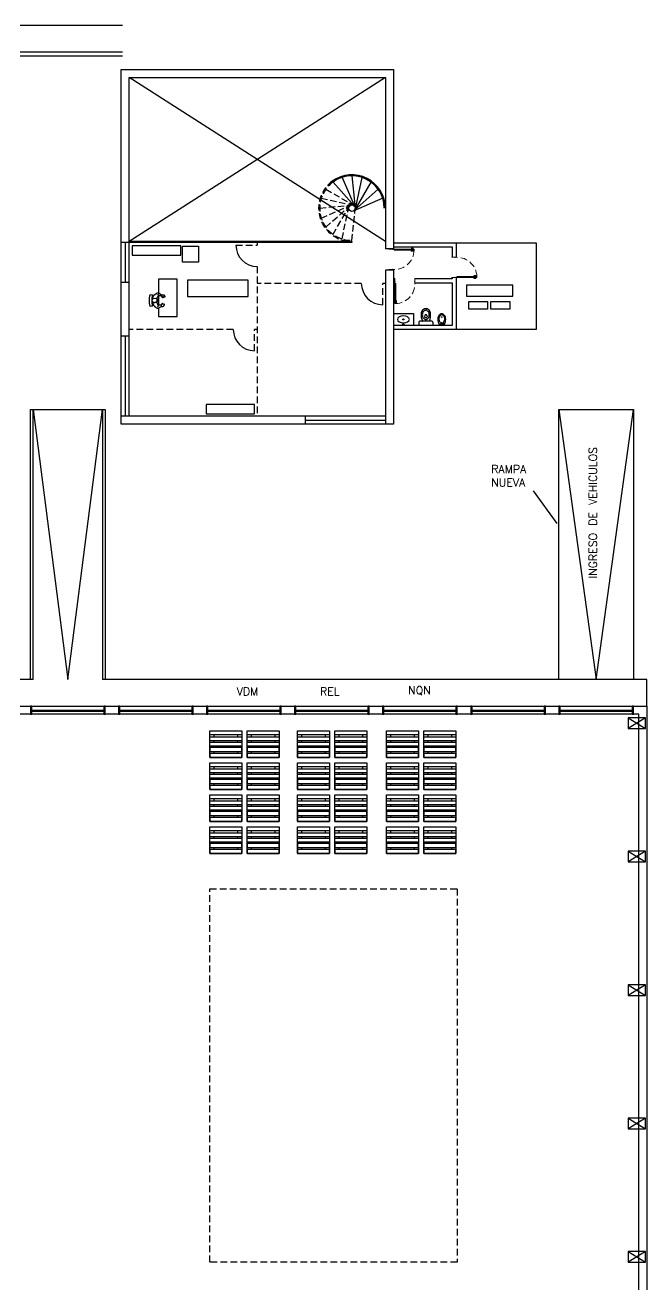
# Model space of a CAD drawing. Header units: millimetres. Extents: x 163 to 215.4, y 114.4 to 199.5.
# Drawn here: x 192.15 to 215.44, y 148.59 to 195.81 of the extents above; entities that cross this region are included whole.
import ezdxf

# ---------------------------------------------------------------- set-up
doc = ezdxf.new("R2010")
doc.units = ezdxf.units.MM
for name, pattern in [('ACAD_ISO02W100', [15, 12, -3]), ('AUDIT_I_201002150132-0', [0]), ('HIDDEN', [0.375, 0.25, -0.125])]:
    doc.linetypes.add(name, pattern=pattern)
doc.layers.add('0.05-Carpinterias', color=7, linetype='Continuous', lineweight=5)
for name, color, linetype in [('ARQ-Estruct', 7, 'Continuous'), ('BL-Equipamiento', 7, 'Continuous'), ('EQ - Mobiliario', 255, 'AUDIT_I_201002150132-0'), ('EQ-Móvil', 1, 'Continuous'), ('Muros Durlock Existente', 250, 'Continuous'), ('Plano base$0$EQ - Mobiliario', 252, 'AUDIT_I_201002150132-0'), ('RAMPA', 1, 'Continuous')]:
    doc.layers.add(name, color=color, linetype=linetype)
doc.styles.get("Standard").update_dxf_attribs({"font": 'txt.shx'})

# ---------------------------------------------------------------- blocks, each defined once
blk = doc.blocks.new('Dock door')
for points in [[(381.350649, 287.889032), (381.350649, 287.589032), (381.400649, 287.589032), (381.400649, 287.889032)], [(384.100649, 287.889032), (384.100649, 287.589032), (384.150649, 287.589032), (384.150649, 287.889032)]]:
    blk.add_lwpolyline(points, close=True)
for points in [[(381.400649, 287.739032), (384.100649, 287.739032)], [(381.400649, 287.699032), (384.100649, 287.699032)]]:
    blk.add_lwpolyline(points)
blk = doc.blocks.new('*U15')
blk.add_blockref('Dock door', (-382.750649, -287.739032))
blk = doc.blocks.new('*U14')
at = {"color": 0, "linetype": 'ByBlock', "lineweight": -2}
for p in [(0, 0), (3.3, 0), (6.6, 0), (9.9, 0), (13.2, 0), (16.5, 0), (19.8, 0)]:
    blk.add_blockref('*U15', p, dxfattribs=at)
blk = doc.blocks.new('*U18')
blk.add_lwpolyline([(-23.325, 0), (-22.675, 0), (-22.675, 0.4), (-23.325, 0.4)], close=True)
blk = doc.blocks.new('*U17')
at = {"color": 0, "linetype": 'ByBlock', "lineweight": -2}
for p in [(46.9, 55), (46.9, 50), (46.9, 45), (46.9, 40), (46.9, 35)]:
    blk.add_blockref('*U18', p, dxfattribs=at)
blk = doc.blocks.new('IP ANDINA')
for p, q in [((-0.265, -0.120632), (-0.265, 0)), ((-0.265, 0), (0.265, 0)), ((0.265, -0.120632), (0.265, 0)), ((-0.225632, -0.16), (0.225632, -0.16)), ((-0.042449, -0.375164), (-0.04494, -0.327163)), ((0.041618, -0.375164), (0.04494, -0.327163))]:
    blk.add_line(p, q)
blk.add_lwpolyline([(-0.130856, -0.400348, 0.081456), (-0.119783, -0.467864, 0.089731), (-0.089741, -0.522325, 0.104602), (-0.042673, -0.560331, 0.142864), (-0.000046, -0.57285, 0.142579), (0.042673, -0.560331, 0.104602), (0.089741, -0.522325, 0.089731), (0.119783, -0.467864, 0.081456), (0.130856, -0.400348, 0.081456), (0.119783, -0.332831, 0.089731), (0.089741, -0.27837, 0.104602), (0.042673, -0.240364, 0.142579), (-0.000046, -0.227845, 0.142864), (-0.042673, -0.240364, 0.104602), (-0.089741, -0.27837, 0.089731), (-0.119783, -0.332831, 0.081456)], format="xyb", close=True)
for centre in [(-0.073031, -0.169739), (0.073031, -0.169739)]:
    blk.add_circle(centre, 0.005)
for centre, radius, start, end in [((-0.225632, -0.120632), 0.039368, 180, 270), ((0.346395, -0.390548), 0.523947, 155.882772, 185.67851), ((0, -0.451664), 0.175227, 176.966377, 3.033623), ((-0.086182, -0.196891), 0.05, 132.453918, 155.882772), ((-0.01494, -0.327163), 0.03, 90, 180), ((-0.000415, -0.358925), 0.045061, 201.123443, 338.876557), ((0, -0.344692), 0.049822, 72.549981, 107.450019), ((0.01494, -0.327163), 0.03, 0, 90), ((0.086182, -0.196891), 0.05, 24.117228, 47.546082), ((-0.346395, -0.390548), 0.523947, 354.32149, 24.117228), ((0.225632, -0.120632), 0.039368, 270, 0)]:
    blk.add_arc(centre, radius, start, end)
blk = doc.blocks.new('BD ANDINA')
for points in [[(0.12172, -0.075307, 0.026558), (0.109728, -0.058859, 0.101613), (0.057577, -0.016236, 0.137734), (0, 0, 0.137946), (-0.057516, -0.016247, 0.089281), (-0.115452, -0.066364, 0.012091)], [(-0.143278, -0.283508, 0.0402), (-0.137306, -0.317479, 0.089731), (-0.105062, -0.375932, 0.1018), (-0.054133, -0.417524, 0.138275), (0.001276, -0.433217, 0.138058), (0.056747, -0.417533, 0.101831), (0.107694, -0.375932, 0.089731), (0.139938, -0.317479, 0.044692), (0.147357, -0.279634, 0.079832)]]:
    blk.add_lwpolyline(points, format="xyb")
blk.add_lwpolyline([(-0.110363, -0.24759, 0.081456), (-0.100913, -0.305212, 0.089731), (-0.075273, -0.351691, 0.104602), (-0.035103, -0.384127, 0.142864), (0.001276, -0.394811, 0.142579), (0.037735, -0.384127, 0.104602), (0.077905, -0.351691, 0.089731), (0.103544, -0.305212, 0.081456), (0.112994, -0.24759, 0.081456), (0.103544, -0.189967, 0.060612), (0.074826, -0.11682, 0.104602), (0.034656, -0.084384, 0.142579), (-0.001803, -0.073699, 0.142864), (-0.038183, -0.084384, 0.104602), (-0.078352, -0.11682, 0.062224), (-0.100913, -0.189967, 0.081456)], format="xyb", close=True)
for centre, radius in [((-0.060739, -0.041095), 0.008534), ((-0.000844, -0.098207), 0.017069), ((-0.000844, -0.020497), 0.008534), ((-0.000844, -0.098207), 0.008534), ((-0.000844, -0.310739), 0.008534), ((0.060991, -0.041095), 0.008534)]:
    blk.add_circle(centre, radius)
for centre, radius, start, end in [((0.298146, -0.229719), 0.444689, 158.44802, 186.947452), ((-0.294837, -0.231346), 0.444823, 353.280665, 20.535486)]:
    blk.add_arc(centre, radius, start, end)
blk = doc.blocks.new('Petisos ANDINA')
for name, p in [('BD ANDINA', (-0.59801, 0)), ('IP ANDINA', (0, 0))]:
    blk.add_blockref(name, p)
blk = doc.blocks.new('puerta 75')
at = {"layer": '0.05-Carpinterias'}
for p, q in [((0.019656, 0.013944), (-0.001344, 0.013944)), ((-0.001344, 0.013944), (-0.001344, 0.001344)), ((-0.001344, 0.013944), (-0.001344, 0)), ((0, 0), (-0.001344, 0)), ((0.018312, 0.0126), (0, 0.0126)), ((0, 0.0126), (0, 0.001344)), ((0, 0.0126), (0, 0)), ((0.018312, -0.106488), (0.018312, 0.0126)), ((0.019656, -0.105144), (0.019656, 0.013944)), ((0.775656, -0.105144), (0.775656, 0.013944)), ((0.775656, 0.013944), (0.796656, 0.013944)), ((0.777, -0.106488), (0.777, 0.0126)), ((0.777, 0.0126), (0.795312, 0.0126)), ((0.795312, 0.0126), (0.795312, 0.001344)), ((0.795312, 0.0126), (0.795312, 0)), ((0.795312, 0), (0.796656, 0)), ((0.796656, 0.013944), (0.796656, 0.001344)), ((0.796656, 0.013944), (0.796656, 0)), ((-0.001344, -0.163944), (-0.001344, -0.15)), ((0, -0.15), (-0.001344, -0.15)), ((-0.001344, -0.163944), (-0.001344, -0.151344)), ((-0.001344, -0.163944), (0.019656, -0.163944)), ((0, -0.1626), (0, -0.15)), ((0, -0.1626), (0, -0.151344)), ((0, -0.1626), (0.018312, -0.1626)), ((0.030912, -0.106488), (0.018312, -0.106488)), ((0.018312, -0.1626), (0.018312, -0.1164)), ((0.018312, -0.1164), (0.030912, -0.1164)), ((0.032256, -0.105144), (0.019656, -0.105144)), ((0.019656, -0.163944), (0.019656, -0.117744)), ((0.019656, -0.117744), (0.032256, -0.117744)), ((0.030912, -0.1164), (0.030912, -0.106488)), ((0.032256, -0.117744), (0.032256, -0.105144)), ((0.763056, -0.117744), (0.763056, -0.105144)), ((0.763056, -0.105144), (0.775656, -0.105144)), ((0.775656, -0.117744), (0.763056, -0.117744)), ((0.7644, -0.1164), (0.7644, -0.106488)), ((0.7644, -0.106488), (0.777, -0.106488)), ((0.777, -0.1164), (0.7644, -0.1164)), ((0.775656, -0.163944), (0.775656, -0.117744)), ((0.796656, -0.163944), (0.775656, -0.163944)), ((0.777, -0.1626), (0.777, -0.1164)), ((0.795312, -0.1626), (0.777, -0.1626)), ((0.795312, -0.1626), (0.795312, -0.15)), ((0.795312, -0.15), (0.796656, -0.15)), ((0.795312, -0.1626), (0.795312, -0.151344)), ((0.796656, -0.163944), (0.796656, -0.15)), ((0.796656, -0.163944), (0.796656, -0.151344))]:
    blk.add_line(p, q, dxfattribs=at)
at = {"layer": '0.05-Carpinterias', "extrusion": (-1.67932e-05, 6.2673e-05, 1)}
for p, q in [((-0.016801, -0.879599, 0.000044), (-0.016801, -0.835123, 0.000041)), ((-0.016801, -0.879599, 0.000044), (-0.015996, -0.894213, 0.000045)), ((-0.002126, -0.894605, 0.000045), (-0.01447, -0.895293, 0.000045)), ((-0.001844, -0.879913, 0.000044), (0.008296, -0.879151, 0.000044)), ((-0.001844, -0.894605, 0.000045), (-0.001844, -0.879913, 0.000044)), ((-0.001844, -0.894605, 0.000045), (0.008296, -0.895367, 0.000045)), ((0.008296, -0.897151, 0.000045), (0.008296, -0.877367, 0.000044)), ((0.009474, -0.87619, 0.000044), (0.019514, -0.87619, 0.000044)), ((0.009474, -0.898329, 0.000045), (0.019514, -0.898329, 0.000045)), ((0.019514, -0.898329, 0.000045), (0.019514, -0.87619, 0.000044)), ((0.066938, -0.87619, 0.000045), (0.056898, -0.87619, 0.000045)), ((0.056898, -0.898329, 0.000046), (0.056898, -0.87619, 0.000045)), ((0.066938, -0.898329, 0.000046), (0.056898, -0.898329, 0.000046)), ((0.068116, -0.897151, 0.000046), (0.068116, -0.877367, 0.000045)), ((0.078257, -0.879913, 0.000045), (0.068116, -0.879151, 0.000045)), ((0.078257, -0.894605, 0.000046), (0.068116, -0.895367, 0.000046)), ((0.078257, -0.894605, 0.000046), (0.078257, -0.879913, 0.000045)), ((0.078538, -0.894605, 0.000046), (0.090882, -0.895293, 0.000046)), ((0.093213, -0.879599, 0.000046), (0.092408, -0.894213, 0.000046)), ((0.093213, -0.879599, 0.000046), (0.093213, -0.835123, 0.000043))]:
    blk.add_line(p, q, dxfattribs=at)
at = {"layer": '0.05-Carpinterias', "extrusion": (-1.67932e-05, 6.2673e-05, 1), "elevation": -0.000011}
blk.add_lwpolyline([(0.056898, -0.176457), (0.056898, -0.928798), (0.019514, -0.928798), (0.019514, -0.176457)], close=True, dxfattribs=at)
for points in [[(-0.011994, -0.87063), (-0.011994, -0.835123)], [(0.088406, -0.87063), (0.088406, -0.835123)]]:
    blk.add_lwpolyline(points, dxfattribs=at)
at = {"layer": '0.05-Carpinterias'}
blk.add_circle((0.014098, -0.169664), 0.00504, dxfattribs=at)
at = {"layer": '0.05-Carpinterias', "color": 9, "linetype": 'HIDDEN', "true_color": 0xc7c8ca}
blk.add_arc((0.032396, -0.185625, -0.000096), 0.743576, 271.888342, 1.670883, dxfattribs=at)
at = {"layer": '0.05-Carpinterias', "extrusion": (-1.67932e-05, 6.2673e-05, 1)}
for centre, radius, start, end in [((0.009448, -0.835925, -0.000011), 0.026261, 137.389613, 178.250184), ((-0.014819, -0.894168, -0.000011), 0.001178, 182.185909, 287.23792), ((0.009506, -0.835962, -0.000011), 0.021521, 137.415531, 177.483013), ((-0.002566, -0.870494, -0.000011), 0.009429, 180.822797, 272.671224), ((-0.008009, -0.819662, -0.000011), 0.002408, 313.848411, 140.98265), ((0.009474, -0.877367, -0.000011), 0.001178, 90.000013, 180.000013), ((0.009474, -0.897151, -0.000011), 0.001178, 180.000013, 270.000013), ((0.066938, -0.877367, -0.000011), 0.001178, 0.000013, 90.000013), ((0.066938, -0.897151, -0.000011), 0.001178, 270.000013, 0.000013), ((0.078978, -0.870494, -0.000011), 0.009429, 267.328801, 359.177228), ((0.084421, -0.819662, -0.000011), 0.002408, 39.017376, 226.151615), ((0.066907, -0.835962, -0.000011), 0.021521, 2.517013, 42.584495), ((0.066964, -0.835925, -0.000011), 0.026261, 1.749842, 42.610412), ((0.091231, -0.894168, -0.000011), 0.001178, 252.762106, 357.814117)]:
    blk.add_arc(centre, radius, start, end, dxfattribs=at)
blk = doc.blocks.new('pallet')
at = {"layer": 'BL-Equipamiento'}
for points in [[(0, 1), (0, 0), (-1.2, 0), (-1.2, 1)], [(0, 1), (-1.2, 1), (-1.2, 0.85), (0, 0.85)], [(0, 0.774724), (-1.2, 0.774724), (-1.2, 0.624724), (0, 0.624724)], [(0, 0.425), (-1.2, 0.425), (-1.2, 0.575), (0, 0.575)], [(0, 0.225276), (-1.2, 0.225276), (-1.2, 0.375276), (0, 0.375276)], [(0, 0), (-1.2, 0), (-1.2, 0.15), (0, 0.15)]]:
    blk.add_lwpolyline(points, close=True, dxfattribs=at)
for points in [[(-1.05, 0), (-1.2, 0), (-1.2, 1), (-1.05, 1)], [(-0.15, 1), (0, 1), (0, 0), (-0.15, 0)], [(-1.05, 0.85), (-1.05, 0.774724)], [(-1.05, 0.624724), (-1.05, 0.575)], [(-0.15, 0.774724), (-0.15, 0.85)], [(-0.15, 0.575), (-0.15, 0.624724)], [(-1.05, 0.425), (-1.05, 0.375276)], [(-1.05, 0.225276), (-1.05, 0.15)], [(-0.15, 0.375276), (-0.15, 0.425)], [(-0.15, 0.15), (-0.15, 0.225276)]]:
    blk.add_lwpolyline(points, dxfattribs=at)
blk = doc.blocks.new('*U71')
at = {"layer": 'EQ-Móvil', "rotation": 180}
blk.add_blockref('pallet', (-0.6, 0.5), dxfattribs=at)
blk = doc.blocks.new('*U70')
at = {"layer": 'Muros Durlock Existente', "color": 0, "linetype": 'ByBlock', "lineweight": -2}
for p in [(0, 3.6), (1.4, 3.6), (0, 2.4), (1.4, 2.4), (0, 1.2), (1.4, 1.2), (0, 0), (1.4, 0)]:
    blk.add_blockref('*U71', p, dxfattribs=at)
blk = doc.blocks.new('*U73')
at = {"layer": 'EQ-Móvil', "rotation": 180}
blk.add_blockref('pallet', (-0.6, 0.5), dxfattribs=at)
blk = doc.blocks.new('*U72')
at = {"layer": 'Muros Durlock Existente', "color": 0, "linetype": 'ByBlock', "lineweight": -2}
for p in [(0, 3.6), (1.4, 3.6), (0, 2.4), (1.4, 2.4), (0, 1.2), (1.4, 1.2), (0, 0), (1.4, 0)]:
    blk.add_blockref('*U73', p, dxfattribs=at)
blk = doc.blocks.new('Plano base$0$S11')
at = {"layer": 'Plano base$0$EQ - Mobiliario'}
for points in [[(-0.05157, 0.353258), (-0.132673, 0.33131, 0.052358), (-0.142413, 0.327545), (-0.186929, 0.304734), (-0.211415, 0.281504, 0.053378), (-0.218314, 0.273397), (-0.259688, 0.212712, -0.078921), (-0.270449, 0.201298), (-0.274028, 0.198535, 0.253624), (-0.293316, 0.154953), (-0.291356, 0.13054), (-0.248933, 0.063996, 0.001509), (-0.24877, 0.063742), (-0.215435, 0.012144), (-0.215679, -0.033299, 0.039319), (-0.215104, -0.04113), (-0.209528, -0.077571, 0.271109), (-0.206347, -0.081494), (-0.202026, -0.083121, 0.56371), (-0.195302, -0.077831), (-0.194022, -0.074411), (-0.183012, -0.092915, 0.308624), (-0.178144, -0.095755), (-0.174821, -0.09552, 0.454858), (-0.170281, -0.089503), (-0.171597, -0.083247), (-0.161148, -0.103242, 0.307468), (-0.156198, -0.1059), (-0.150585, -0.105315, 0.419663), (-0.146141, -0.099731), (-0.146597, -0.092873), (-0.137417, -0.099456, 0.353703), (-0.131471, -0.101499), (-0.129802, -0.100891, 0.381475), (-0.126651, -0.095024), (-0.143368, -0.025513), (-0.130185, -0.031667), (-0.111054, -0.04281, 0.392799), (-0.104414, -0.041317), (-0.10084, -0.036105, 0.335675), (-0.101121, -0.030078), (-0.120712, -0.006551, 0.110367), (-0.137985, 0.006761), (-0.165212, 0.019472), (-0.170055, 0.037788), (-0.175656, 0.064976, 0.035291), (-0.172848, 0.142745)], [(-0.07161, 0.189774), (-0.172848, 0.142745, -0.136037), (-0.197574, 0.132634), (-0.212527, 0.130864), (-0.245783, 0.157093)], [(-0.218806, 0.016393), (-0.213085, 0.014459, 0.155319), (-0.182758, 0.013915), (-0.1648, 0.019279)], [(0.072112, 0.218185), (0.061747, 0.203843, -0.211627), (0.047748, 0.195681), (0.041131, 0.194946), (0.037744, 0.198336, -0.177498), (0.03196, 0.210828), (0.030915, 0.223496), (0.028353, 0.202562, -0.076282), (0.024248, 0.187959), (0.022908, 0.185009, -0.269675), (0.006512, 0.173362, -0.089564), (-0.011189, 0.174922), (-0.015424, 0.176078), (-0.042845, 0.184654), (-0.050929, 0.188121, -0.168212), (-0.075123, 0.210146), (-0.077121, 0.213814)], [(0.048147, 0.35353), (0.121226, 0.337577, -0.052358), (0.13114, 0.334297), (0.176727, 0.313711), (0.202329, 0.291716, -0.053378), (0.20962, 0.283959), (0.253938, 0.22539, 0.078921), (0.265248, 0.21452), (0.268959, 0.211937, -0.253624), (0.290374, 0.16936), (0.289621, 0.14488), (0.250532, 0.076325, -0.001509), (0.250382, 0.076063), (0.219634, 0.022883), (0.222119, -0.022493, -0.039319), (0.221932, -0.030342), (0.21816, -0.067014, -0.271109), (0.215176, -0.07109), (0.210941, -0.072927, -0.56371), (0.203964, -0.067975), (0.202517, -0.064623), (0.192433, -0.083648, -0.308624), (0.187712, -0.086724), (0.184381, -0.086654, -0.454858), (0.179549, -0.080869), (0.180555, -0.074555), (0.171106, -0.095041, -0.307468), (0.166293, -0.09794), (0.160658, -0.097632, -0.419663), (0.155944, -0.092274), (0.156061, -0.085403), (0.147217, -0.09243, -0.353703), (0.141378, -0.094764), (0.139682, -0.09424, -0.381475), (0.136245, -0.088535), (0.149512, -0.018284), (0.136649, -0.025081), (0.118091, -0.037154, -0.392799), (0.111385, -0.03599), (0.107558, -0.030961, -0.335675), (0.107542, -0.024928), (0.125948, -0.000462, -0.110367), (0.142543, 0.013686), (0.16911, 0.027724), (0.173043, 0.046257), (0.177297, 0.073688, -0.035291), (0.170655, 0.151224)], [(0.063464, 0.194726), (0.170655, 0.151224, 0.136037), (0.19585, 0.142345), (0.210872, 0.141315), (0.242793, 0.169152)], [(0.22279, 0.027293), (0.217172, 0.025079, -0.155319), (0.186909, 0.02304), (0.168708, 0.027511)]]:
    blk.add_lwpolyline(points, format="xyb", dxfattribs=at)
blk.add_lwpolyline([(0.002661, 0.135074), (0.005335, 0.137595, 0.128039), (0.01069, 0.146133), (0.011418, 0.148443, -0.219355), (0.022675, 0.160837), (0.045486, 0.170524, 0.17095), (0.055296, 0.179485), (0.072256, 0.21113, 0.07568), (0.074268, 0.216804), (0.081365, 0.253736, 0.047493), (0.082263, 0.263171), (0.082263, 0.288818, 0.10638), (0.077837, 0.309385), (0.067976, 0.331235, 0.20273), (0.039396, 0.357691), (0.021476, 0.364167, 0.135751), (-0.005104, 0.366216), (-0.033512, 0.360667, 0.197051), (-0.065203, 0.339812), (-0.069253, 0.333888, 0.116404), (-0.077514, 0.312455), (-0.083155, 0.271268, 0.060301), (-0.083344, 0.259253), (-0.07753, 0.203977, 0.09676), (-0.075281, 0.196645), (-0.063687, 0.174943, 0.215466), (-0.050631, 0.164899), (-0.030294, 0.16011), (-0.0272, 0.158969, -0.197631), (-0.015998, 0.148671), (-0.014185, 0.144792, 0.157943), (-0.005778, 0.135775), (-0.003197, 0.134342, 0.326668)], format="xyb", close=True, dxfattribs=at)
blk.add_lwpolyline([(0, 0.367213), (-0.001653, 0.366766)], dxfattribs=at)
for centre, radius, start, end in [((-0.171802, 0.404209), 0.0508, 98.455473, 261.544527), ((-0.00143, 0.264479), 0.203175, 153.61801, 172.948325), ((0, -0.751491), 1.2192, 81.544527, 98.455473), ((0, -0.851987), 1.2192, 81.544527, 98.455473), ((0.171802, 0.404209), 0.0508, 278.455473, 81.544527), ((-0.00143, 0.264479), 0.203175, 8.377378, 26.212212)]:
    blk.add_arc(centre, radius, start, end, dxfattribs=at)
blk = doc.blocks.new('Plano base$0$escritorio_1.40x0.80')
at = {"layer": 'Plano base$0$EQ - Mobiliario'}
for points in [[(0, 0.315978), (0, 0), (-0.7, 0), (-0.7, 1.4), (0, 1.4), (0, 0.890842)], [(0, 0.771842), (0, 0.428037)]]:
    blk.add_lwpolyline(points, dxfattribs=at)
at = {"layer": 'Plano base$0$EQ - Mobiliario', "rotation": 270}
blk.add_blockref('Plano base$0$S11', (-0.133713, 0.599231), dxfattribs=at)
blk = doc.blocks.new('*U81')
at = {"layer": 'EQ-Móvil', "rotation": 180}
blk.add_blockref('pallet', (-0.6, 0.5), dxfattribs=at)

msp = doc.modelspace()

# ---------------------------------------------------------------- linework, layer by layer
for p, q in [((167.843194, 195.809335), (195.791006, 195.809335)), ((167.843194, 194.809335), (195.791006, 194.809335)), ((167.843194, 194.659335), (195.791006, 194.659335)), ((204.395563, 187.70022), (196.045563, 187.70022)), ((204.395563, 187.66022), (196.045563, 187.66022))]:
    msp.add_line(p, q)
at = {"color": 4, "linetype": 'HIDDEN'}
for p, q in [((199.945563, 184.40522), (196.045563, 184.40522)), ((200.845563, 184.40522), (200.745563, 184.40522))]:
    msp.add_line(p, q, dxfattribs=at)
at = {"color": 1}
msp.add_line((211.19045, 178.349484), (212.074044, 177.131751), dxfattribs=at)
for points in [[(205.945563, 186.652579), (205.945563, 180.85022), (195.745563, 180.85022), (195.745563, 194.15022), (205.945563, 194.15022), (205.945563, 187.408579)], [(205.645563, 186.631579), (205.645563, 181.15022), (196.045563, 181.15022), (196.045563, 193.85022), (205.645563, 193.85022), (205.645563, 187.429579)], [(203.684342, 189.92913), (204.485171, 189.030034)], [(204.021652, 190.100998), (204.505449, 188.998437)], [(204.395563, 190.16022), (204.514971, 188.96212)], [(205.106783, 189.92913), (204.499161, 188.889661)], [(204.769473, 190.100998), (204.512804, 188.924639)], [(205.374473, 189.66144), (204.475377, 188.860611)], [(205.546341, 189.32413), (204.44378, 188.840333)], [(196.045563, 187.66022), (195.745563, 187.66022)], [(204.395563, 187.70022), (204.395563, 187.66022)], [(205.945563, 187.65022), (208.295563, 187.65022), (208.295563, 187.10722)], [(205.945563, 187.50022), (208.145563, 187.50022), (208.145563, 187.10722)], [(208.295563, 187.65022), (211.295563, 187.65022), (211.295563, 184.40022), (208.295563, 184.40022)], [(205.945563, 187.429579), (205.645563, 187.429579)], [(205.946907, 186.631579), (205.645563, 186.631579)], [(196.045563, 186.16022), (195.745563, 186.16022)], [(208.295563, 186.35122), (208.295563, 186.15022), (208.295563, 184.40022), (205.945563, 184.40022)], [(205.996229, 186.30022), (205.945563, 186.30022)], [(205.945563, 186.15022), (205.996229, 186.15022)], [(206.752229, 186.15022), (208.145563, 186.15022), (208.145563, 184.55022), (205.945563, 184.55022)], [(208.145563, 186.35122), (208.145563, 186.30022), (206.752229, 186.30022)], [(196.045563, 184.15022), (195.745563, 184.15022)], [(177.743211, 176.579288), (177.743194, 176.629335), (177.743194, 182.979335), (168.143194, 182.979335), (168.143194, 170.279335), (168.243194, 170.279335), (168.243194, 169.979335), (168.143194, 169.979335), (168.143194, 114.679335), (215.143194, 114.679335), (215.143194, 169.979335), (190.845477, 169.979335), (190.845477, 170.279335), (215.443194, 170.279335), (215.443194, 114.379335), (167.843194, 114.379335), (167.843194, 183.279335), (178.043194, 183.279335), (178.043194, 176.779335), (181.278515, 176.779335)], [(192.343194, 171.279335), (192.343194, 181.404335), (195.143194, 181.404335), (195.143194, 171.279335)], [(192.443194, 171.279335), (192.443194, 181.404335)], [(195.043194, 181.404335), (195.043194, 171.279335)], [(196.045563, 181.15022), (195.745563, 181.15022)], [(202.645563, 181.15022), (202.645563, 180.85022)], [(205.645563, 181.15022), (205.645563, 180.85022)], [(192.443194, 171.279335), (191.643194, 171.279335), (191.643194, 172.279335), (188.443194, 172.279335)], [(215.443194, 170.279335), (215.443194, 171.279335), (195.043194, 171.279335)], [(214.743194, 169.840131), (215.393194, 169.440131)], [(215.393194, 169.840131), (214.743194, 169.440131)], [(214.743194, 164.840131), (215.393194, 164.440131)], [(215.393194, 164.840131), (214.743194, 164.440131)], [(214.743194, 159.840131), (215.393194, 159.440131)], [(215.393194, 159.840131), (214.743194, 159.440131)], [(214.743194, 154.840131), (215.393194, 154.440131)], [(215.393194, 154.840131), (214.743194, 154.440131)], [(214.743194, 149.840131), (215.393194, 149.440131)], [(215.393194, 149.840131), (214.743194, 149.440131)]]:
    msp.add_lwpolyline(points)
at = {"color": 9, "true_color": 0xc7c8ca}
for points in [[(205.645563, 187.70022), (196.045563, 193.85022)], [(205.645563, 193.85022), (196.045563, 187.70022)], [(192.443194, 181.404335), (193.743194, 171.279335), (195.043194, 181.404335)]]:
    msp.add_lwpolyline(points, dxfattribs=at)
at = {"color": 9, "linetype": 'ACAD_ISO02W100', "ltscale": 0.02, "true_color": 0xc7c8ca}
for points in [[(203.416652, 189.66144), (204.456121, 189.053818)], [(203.185563, 188.95022), (204.383662, 189.069628)], [(203.244784, 189.32413), (204.421143, 189.067461)], [(203.244784, 188.576309), (204.347345, 189.060106)], [(203.416652, 188.238999), (204.315748, 189.039828)], [(203.684342, 187.971309), (204.291964, 189.010778)], [(204.021652, 187.799441), (204.278321, 188.9758)], [(204.395563, 187.74022), (204.514971, 188.938319)]]:
    msp.add_lwpolyline(points, dxfattribs=at)
at = {"color": 4}
for points in [[(195.895563, 187.66022), (195.895563, 186.16022)], [(195.895563, 184.15022), (195.895563, 181.15022)], [(202.645563, 181.00022), (205.645563, 181.00022)]]:
    msp.add_lwpolyline(points, dxfattribs=at)
for points in [[(197.979191, 187.532345), (196.162585, 187.532345), (196.162585, 187.182345), (197.979191, 187.182345)], [(198.227301, 186.246503), (198.227301, 185.636271), (200.508406, 185.636271), (200.508406, 186.246503)], [(208.69064, 186.066715), (208.69064, 185.647616), (210.422786, 185.647616), (210.422786, 186.066715)], [(208.772125, 185.452845), (209.473699, 185.452845), (209.473699, 185.159513), (208.772125, 185.159513)], [(209.603083, 185.452845), (210.304657, 185.452845), (210.304657, 185.159513), (209.603083, 185.159513)], [(200.74459, 181.58556), (198.927984, 181.58556), (198.927984, 181.23556), (200.74459, 181.23556)]]:
    msp.add_lwpolyline(points, close=True)
at = {"color": 4, "linetype": 'HIDDEN'}
for points in [[(200.045563, 187.56022), (200.845563, 187.56022)], [(200.845563, 187.66022), (200.845563, 187.56022)], [(200.845563, 186.76022), (200.845563, 181.15022)], [(204.745563, 186.131579), (200.845563, 186.131579)], [(205.645563, 186.131579), (205.545563, 186.131579)], [(205.545563, 185.331579), (205.545563, 186.131579)], [(200.745563, 183.60522), (200.745563, 184.40522)]]:
    msp.add_lwpolyline(points, dxfattribs=at)
msp.add_circle((204.395563, 188.95022), 0.12)
msp.add_circle((204.395563, 188.95022), 0.12)
at = {"color": 0}
for centre in [(206.320224, 184.780571), (206.320224, 184.59453)]:
    msp.add_circle(centre, 0.019921, dxfattribs=at)
at = {"color": 9, "linetype": 'ACAD_ISO02W100', "ltscale": 0.02, "true_color": 0xc7c8ca}
for radius, start in [(1.25, 126.182703), (1.21, 126)]:
    msp.add_arc((204.395563, 188.95022), radius, start, 270, dxfattribs=at)
for radius, end in [(1.25, 126.182703), (1.21, 126)]:
    msp.add_arc((204.395563, 188.95022), radius, 0, end)
at = {"color": 9, "true_color": 0xc7c8ca}
for centre in [(200.845563, 187.56022), (205.545563, 186.131579), (200.745563, 184.40522)]:
    msp.add_arc(centre, 0.8, 180, 270, dxfattribs=at)
at = {"color": 0, "extrusion": (0, 0, -1)}
msp.add_ellipse((206.320224, 184.780571), major_axis=(0.225365, 0), ratio=0.583209, dxfattribs=at)
at = {"layer": 'ARQ-Estruct', "color": 0}
msp.add_lwpolyline([(205.945563, 185.00022), (206.695589, 185.00022), (206.695589, 184.55022)], dxfattribs=at)
at = {"layer": 'EQ - Mobiliario'}
msp.add_lwpolyline([(198.647268, 186.924055), (198.047268, 186.924055), (198.047268, 187.524055), (198.647268, 187.524055)], close=True, dxfattribs=at)
at = {"layer": 'Muros Durlock Existente', "linetype": 'HIDDEN'}
msp.add_lwpolyline([(199.071017, 163.4348), (208.343194, 163.4348), (208.343194, 149.440131), (199.071017, 149.440131)], close=True, dxfattribs=at)
at = {"layer": 'RAMPA'}
msp.add_lwpolyline([(212.143194, 181.404335), (214.943194, 181.404335), (214.943194, 171.279335), (212.143194, 171.279335)], close=True, dxfattribs=at)
msp.add_lwpolyline([(212.143194, 181.404335), (213.543194, 171.279335), (214.943194, 181.404335)], dxfattribs=at)

# ---------------------------------------------------------------- block references
at = {"xscale": -1, "rotation": 90}
msp.add_blockref('puerta 75', (205.795563, 187.428235), dxfattribs=at)
for name, p, rotation in [('puerta 75', (208.145563, 186.331564), 90), ('Petisos ANDINA', (207.165461, 184.55022), 180.41885)]:
    msp.add_blockref(name, p, dxfattribs=dict(rotation=rotation))
for name, p in [('puerta 75', (205.976573, 186.30022)), ('*U14', (193.743194, 170.129335)), ('*U17', (191.168194, 114.440131))]:
    msp.add_blockref(name, p)
at = {"layer": 'BL-Equipamiento', "linetype": 'ByBlock', "lineweight": -2}
for p in [(199.671017, 168.857036), (201.071017, 168.857036), (199.671017, 167.657036), (201.071017, 167.657036), (199.671017, 166.457036), (201.071017, 166.457036), (201.071017, 165.257036)]:
    msp.add_blockref('*U81', p, dxfattribs=at)
at = {"layer": 'BL-Equipamiento'}
for name, p in [('*U70', (202.949422, 165.257036)), ('*U72', (206.289628, 165.257036))]:
    msp.add_blockref(name, p, dxfattribs=at)
at = {"layer": 'BL-Equipamiento', "rotation": 180}
msp.add_blockref('pallet', (199.071017, 165.757036), dxfattribs=at)
at = {"layer": 'EQ - Mobiliario', "xscale": -1}
msp.add_blockref('Plano base$0$escritorio_1.40x0.80', (197.141986, 184.889806), dxfattribs=at)

# ---------------------------------------------------------------- texts
at = {"color": 1, "insert": (213.274302, 175.06508), "char_height": 0.3, "attachment_point": 1, "rotation": 90}
msp.add_mtext_dynamic_manual_height_columns('INGRESO DE VEHICULOS', width=5.467397, gutter_width=12.5, heights=[0], dxfattribs=at)
at = {"color": 1, "insert": (209.615062, 179.315348), "char_height": 0.3, "attachment_point": 1}
msp.add_mtext_dynamic_manual_height_columns('RAMPA NUEVA', width=0.3, gutter_width=12.5, heights=[0], dxfattribs=at)
at = {"char_height": 0.3, "attachment_point": 1}
for s, insert in [('VDM', (200.075695, 170.985411)), ('REL', (203.198575, 170.985411)), ('NQN', (206.498575, 171.025411))]:
    msp.add_mtext_dynamic_manual_height_columns(s, width=0.3, gutter_width=12.5, heights=[0], dxfattribs=dict(at, insert=insert))

doc.saveas('drawing.dxf')
